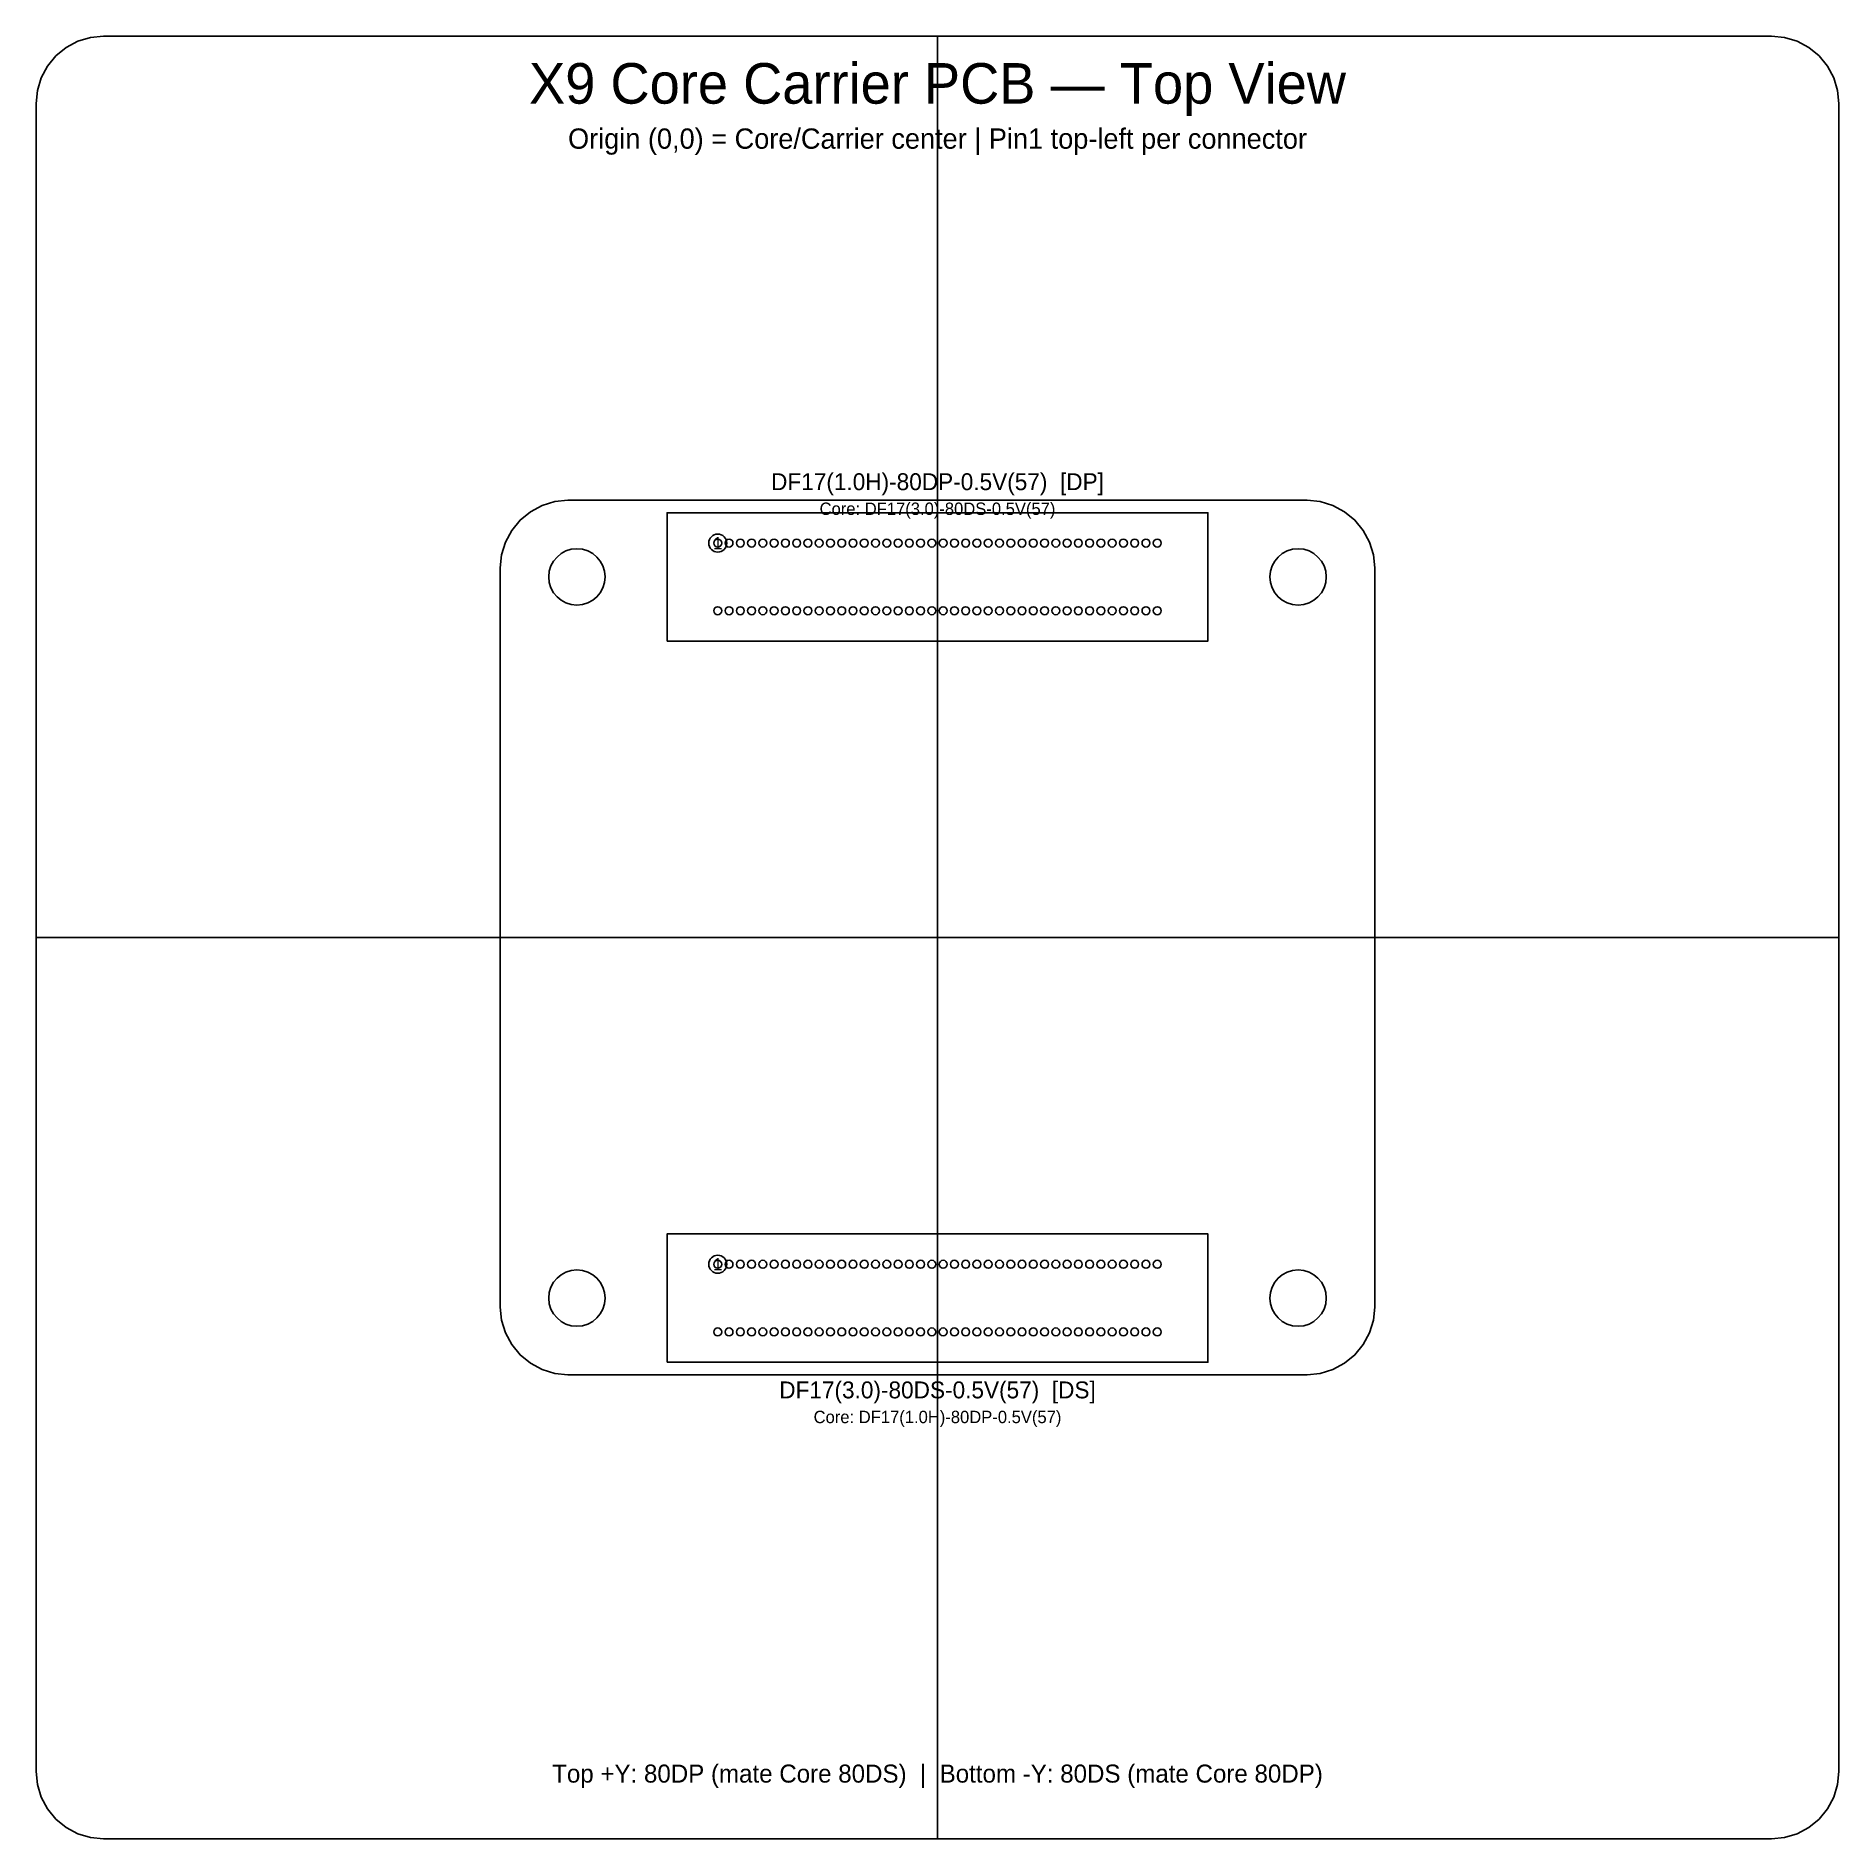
# Model space of a CAD drawing. Header units: millimetres. Extents: x -40 to 40, y -40 to 40.
import ezdxf
from ezdxf.enums import TextEntityAlignment as Align

# ---------------------------------------------------------------- set-up
doc = ezdxf.new("R2010")
doc.units = ezdxf.units.MM
for name, color, linetype in [('BOARD_OUTLINE', 7, 'Continuous'), ('CORE_KEEPOUT', 8, 'Continuous'), ('DRILL', 1, 'Continuous'), ('FOOTPRINT', 4, 'Continuous'), ('HOLE', 1, 'Continuous'), ('PAD', 2, 'Continuous'), ('PIN1', 6, 'Continuous'), ('REFERENCE', 140, 'Continuous'), ('SILK_TOP', 7, 'Continuous'), ('TEXT', 3, 'Continuous')]:
    doc.layers.add(name, color=color, linetype=linetype)

msp = doc.modelspace()

# ---------------------------------------------------------------- linework, layer by layer
at = {"layer": 'BOARD_OUTLINE'}
msp.add_lwpolyline([(40, 37), (39.942, 37.585), (39.772, 38.148), (39.494, 38.667), (39.121, 39.121), (38.667, 39.494), (38.148, 39.772), (37.585, 39.942), (37, 40), (-37, 40), (-37.585, 39.942), (-38.148, 39.772), (-38.667, 39.494), (-39.121, 39.121), (-39.494, 38.667), (-39.772, 38.148), (-39.942, 37.585), (-40, 37), (-40, -37), (-39.942, -37.585), (-39.772, -38.148), (-39.494, -38.667), (-39.121, -39.121), (-38.667, -39.494), (-38.148, -39.772), (-37.585, -39.942), (-37, -40), (37, -40), (37.585, -39.942), (38.148, -39.772), (38.667, -39.494), (39.121, -39.121), (39.494, -38.667), (39.772, -38.148), (39.942, -37.585), (40, -37)], close=True, dxfattribs=at)
at = {"layer": 'CORE_KEEPOUT'}
msp.add_lwpolyline([(19.4, 16.4), (19.342, 16.985), (19.172, 17.548), (18.894, 18.067), (18.521, 18.521), (18.067, 18.894), (17.548, 19.172), (16.985, 19.342), (16.4, 19.4), (-16.4, 19.4), (-16.985, 19.342), (-17.548, 19.172), (-18.067, 18.894), (-18.521, 18.521), (-18.894, 18.067), (-19.172, 17.548), (-19.342, 16.985), (-19.4, 16.4), (-19.4, -16.4), (-19.342, -16.985), (-19.172, -17.548), (-18.894, -18.067), (-18.521, -18.521), (-18.067, -18.894), (-17.548, -19.172), (-16.985, -19.342), (-16.4, -19.4), (16.4, -19.4), (16.985, -19.342), (17.548, -19.172), (18.067, -18.894), (18.521, -18.521), (18.894, -18.067), (19.172, -17.548), (19.342, -16.985), (19.4, -16.4)], close=True, dxfattribs=at)
at = {"layer": 'DRILL'}
for centre in [(-16, 16), (16, 16), (-16, -16), (16, -16)]:
    msp.add_circle(centre, 1.25, dxfattribs=at)
at = {"layer": 'FOOTPRINT'}
for points in [[(-12, 13.15), (12, 13.15), (12, 18.85), (-12, 18.85)], [(-12, -18.85), (12, -18.85), (12, -13.15), (-12, -13.15)]]:
    msp.add_lwpolyline(points, close=True, dxfattribs=at)
at = {"layer": 'HOLE'}
for centre in [(-16, 16), (16, 16), (-16, -16), (16, -16)]:
    msp.add_circle(centre, 1.25, dxfattribs=at)
at = {"layer": 'PAD'}
for centre in [(-9.75, 17.5), (-9.25, 17.5), (-8.75, 17.5), (-8.25, 17.5), (-7.75, 17.5), (-7.25, 17.5), (-6.75, 17.5), (-6.25, 17.5), (-5.75, 17.5), (-5.25, 17.5), (-4.75, 17.5), (-4.25, 17.5), (-3.75, 17.5), (-3.25, 17.5), (-2.75, 17.5), (-2.25, 17.5), (-1.75, 17.5), (-1.25, 17.5), (-0.75, 17.5), (-0.25, 17.5), (0.25, 17.5), (0.75, 17.5), (1.25, 17.5), (1.75, 17.5), (2.25, 17.5), (2.75, 17.5), (3.25, 17.5), (3.75, 17.5), (4.25, 17.5), (4.75, 17.5), (5.25, 17.5), (5.75, 17.5), (6.25, 17.5), (6.75, 17.5), (7.25, 17.5), (7.75, 17.5), (8.25, 17.5), (8.75, 17.5), (9.25, 17.5), (9.75, 17.5), (-9.75, 14.5), (-9.25, 14.5), (-8.75, 14.5), (-8.25, 14.5), (-7.75, 14.5), (-7.25, 14.5), (-6.75, 14.5), (-6.25, 14.5), (-5.75, 14.5), (-5.25, 14.5), (-4.75, 14.5), (-4.25, 14.5), (-3.75, 14.5), (-3.25, 14.5), (-2.75, 14.5), (-2.25, 14.5), (-1.75, 14.5), (-1.25, 14.5), (-0.75, 14.5), (-0.25, 14.5), (0.25, 14.5), (0.75, 14.5), (1.25, 14.5), (1.75, 14.5), (2.25, 14.5), (2.75, 14.5), (3.25, 14.5), (3.75, 14.5), (4.25, 14.5), (4.75, 14.5), (5.25, 14.5), (5.75, 14.5), (6.25, 14.5), (6.75, 14.5), (7.25, 14.5), (7.75, 14.5), (8.25, 14.5), (8.75, 14.5), (9.25, 14.5), (9.75, 14.5), (-9.75, -14.5), (-9.25, -14.5), (-8.75, -14.5), (-8.25, -14.5), (-7.75, -14.5), (-7.25, -14.5), (-6.75, -14.5), (-6.25, -14.5), (-5.75, -14.5), (-5.25, -14.5), (-4.75, -14.5), (-4.25, -14.5), (-3.75, -14.5), (-3.25, -14.5), (-2.75, -14.5), (-2.25, -14.5), (-1.75, -14.5), (-1.25, -14.5), (-0.75, -14.5), (-0.25, -14.5), (0.25, -14.5), (0.75, -14.5), (1.25, -14.5), (1.75, -14.5), (2.25, -14.5), (2.75, -14.5), (3.25, -14.5), (3.75, -14.5), (4.25, -14.5), (4.75, -14.5), (5.25, -14.5), (5.75, -14.5), (6.25, -14.5), (6.75, -14.5), (7.25, -14.5), (7.75, -14.5), (8.25, -14.5), (8.75, -14.5), (9.25, -14.5), (9.75, -14.5), (-9.75, -17.5), (-9.25, -17.5), (-8.75, -17.5), (-8.25, -17.5), (-7.75, -17.5), (-7.25, -17.5), (-6.75, -17.5), (-6.25, -17.5), (-5.75, -17.5), (-5.25, -17.5), (-4.75, -17.5), (-4.25, -17.5), (-3.75, -17.5), (-3.25, -17.5), (-2.75, -17.5), (-2.25, -17.5), (-1.75, -17.5), (-1.25, -17.5), (-0.75, -17.5), (-0.25, -17.5), (0.25, -17.5), (0.75, -17.5), (1.25, -17.5), (1.75, -17.5), (2.25, -17.5), (2.75, -17.5), (3.25, -17.5), (3.75, -17.5), (4.25, -17.5), (4.75, -17.5), (5.25, -17.5), (5.75, -17.5), (6.25, -17.5), (6.75, -17.5), (7.25, -17.5), (7.75, -17.5), (8.25, -17.5), (8.75, -17.5), (9.25, -17.5), (9.75, -17.5)]:
    msp.add_circle(centre, 0.175, dxfattribs=at)
at = {"layer": 'PIN1'}
for centre in [(-9.75, 17.5), (-9.75, -14.5)]:
    msp.add_circle(centre, 0.4, dxfattribs=at)
at = {"layer": 'REFERENCE'}
for p, q in [((0, -40), (0, 40)), ((-40, 0), (40, 0))]:
    msp.add_line(p, q, dxfattribs=at)

# ---------------------------------------------------------------- texts
at = {"layer": 'PIN1'}
for p in [(-9.75, 17.5), (-9.75, -14.5)]:
    msp.add_text('1', height=0.55, dxfattribs=at).set_placement(p, align=Align.MIDDLE_CENTER)
at = {"layer": 'SILK_TOP'}
for s, height, p in [('X9 Core Carrier PCB — Top View', 1.8, (0, 37)), ('DF17(1.0H)-80DP-0.5V(57)  [DP]', 0.75, (0, 19.85)), ('DF17(3.0)-80DS-0.5V(57)  [DS]', 0.75, (0, -20.45))]:
    msp.add_text(s, height=height, dxfattribs=at).set_placement(p, align=Align.CENTER)
at = {"layer": 'TEXT'}
for s, height, p in [('Origin (0,0) = Core/Carrier center | Pin1 top-left per connector', 0.9, (0, 35)), ('Core: DF17(3.0)-80DS-0.5V(57)', 0.55, (0, 18.75)), ('Core: DF17(1.0H)-80DP-0.5V(57)', 0.55, (0, -21.55)), ('Top +Y: 80DP (mate Core 80DS)  |  Bottom -Y: 80DS (mate Core 80DP)', 0.8, (0, -37.5))]:
    msp.add_text(s, height=height, dxfattribs=at).set_placement(p, align=Align.CENTER)

doc.saveas('drawing.dxf')
